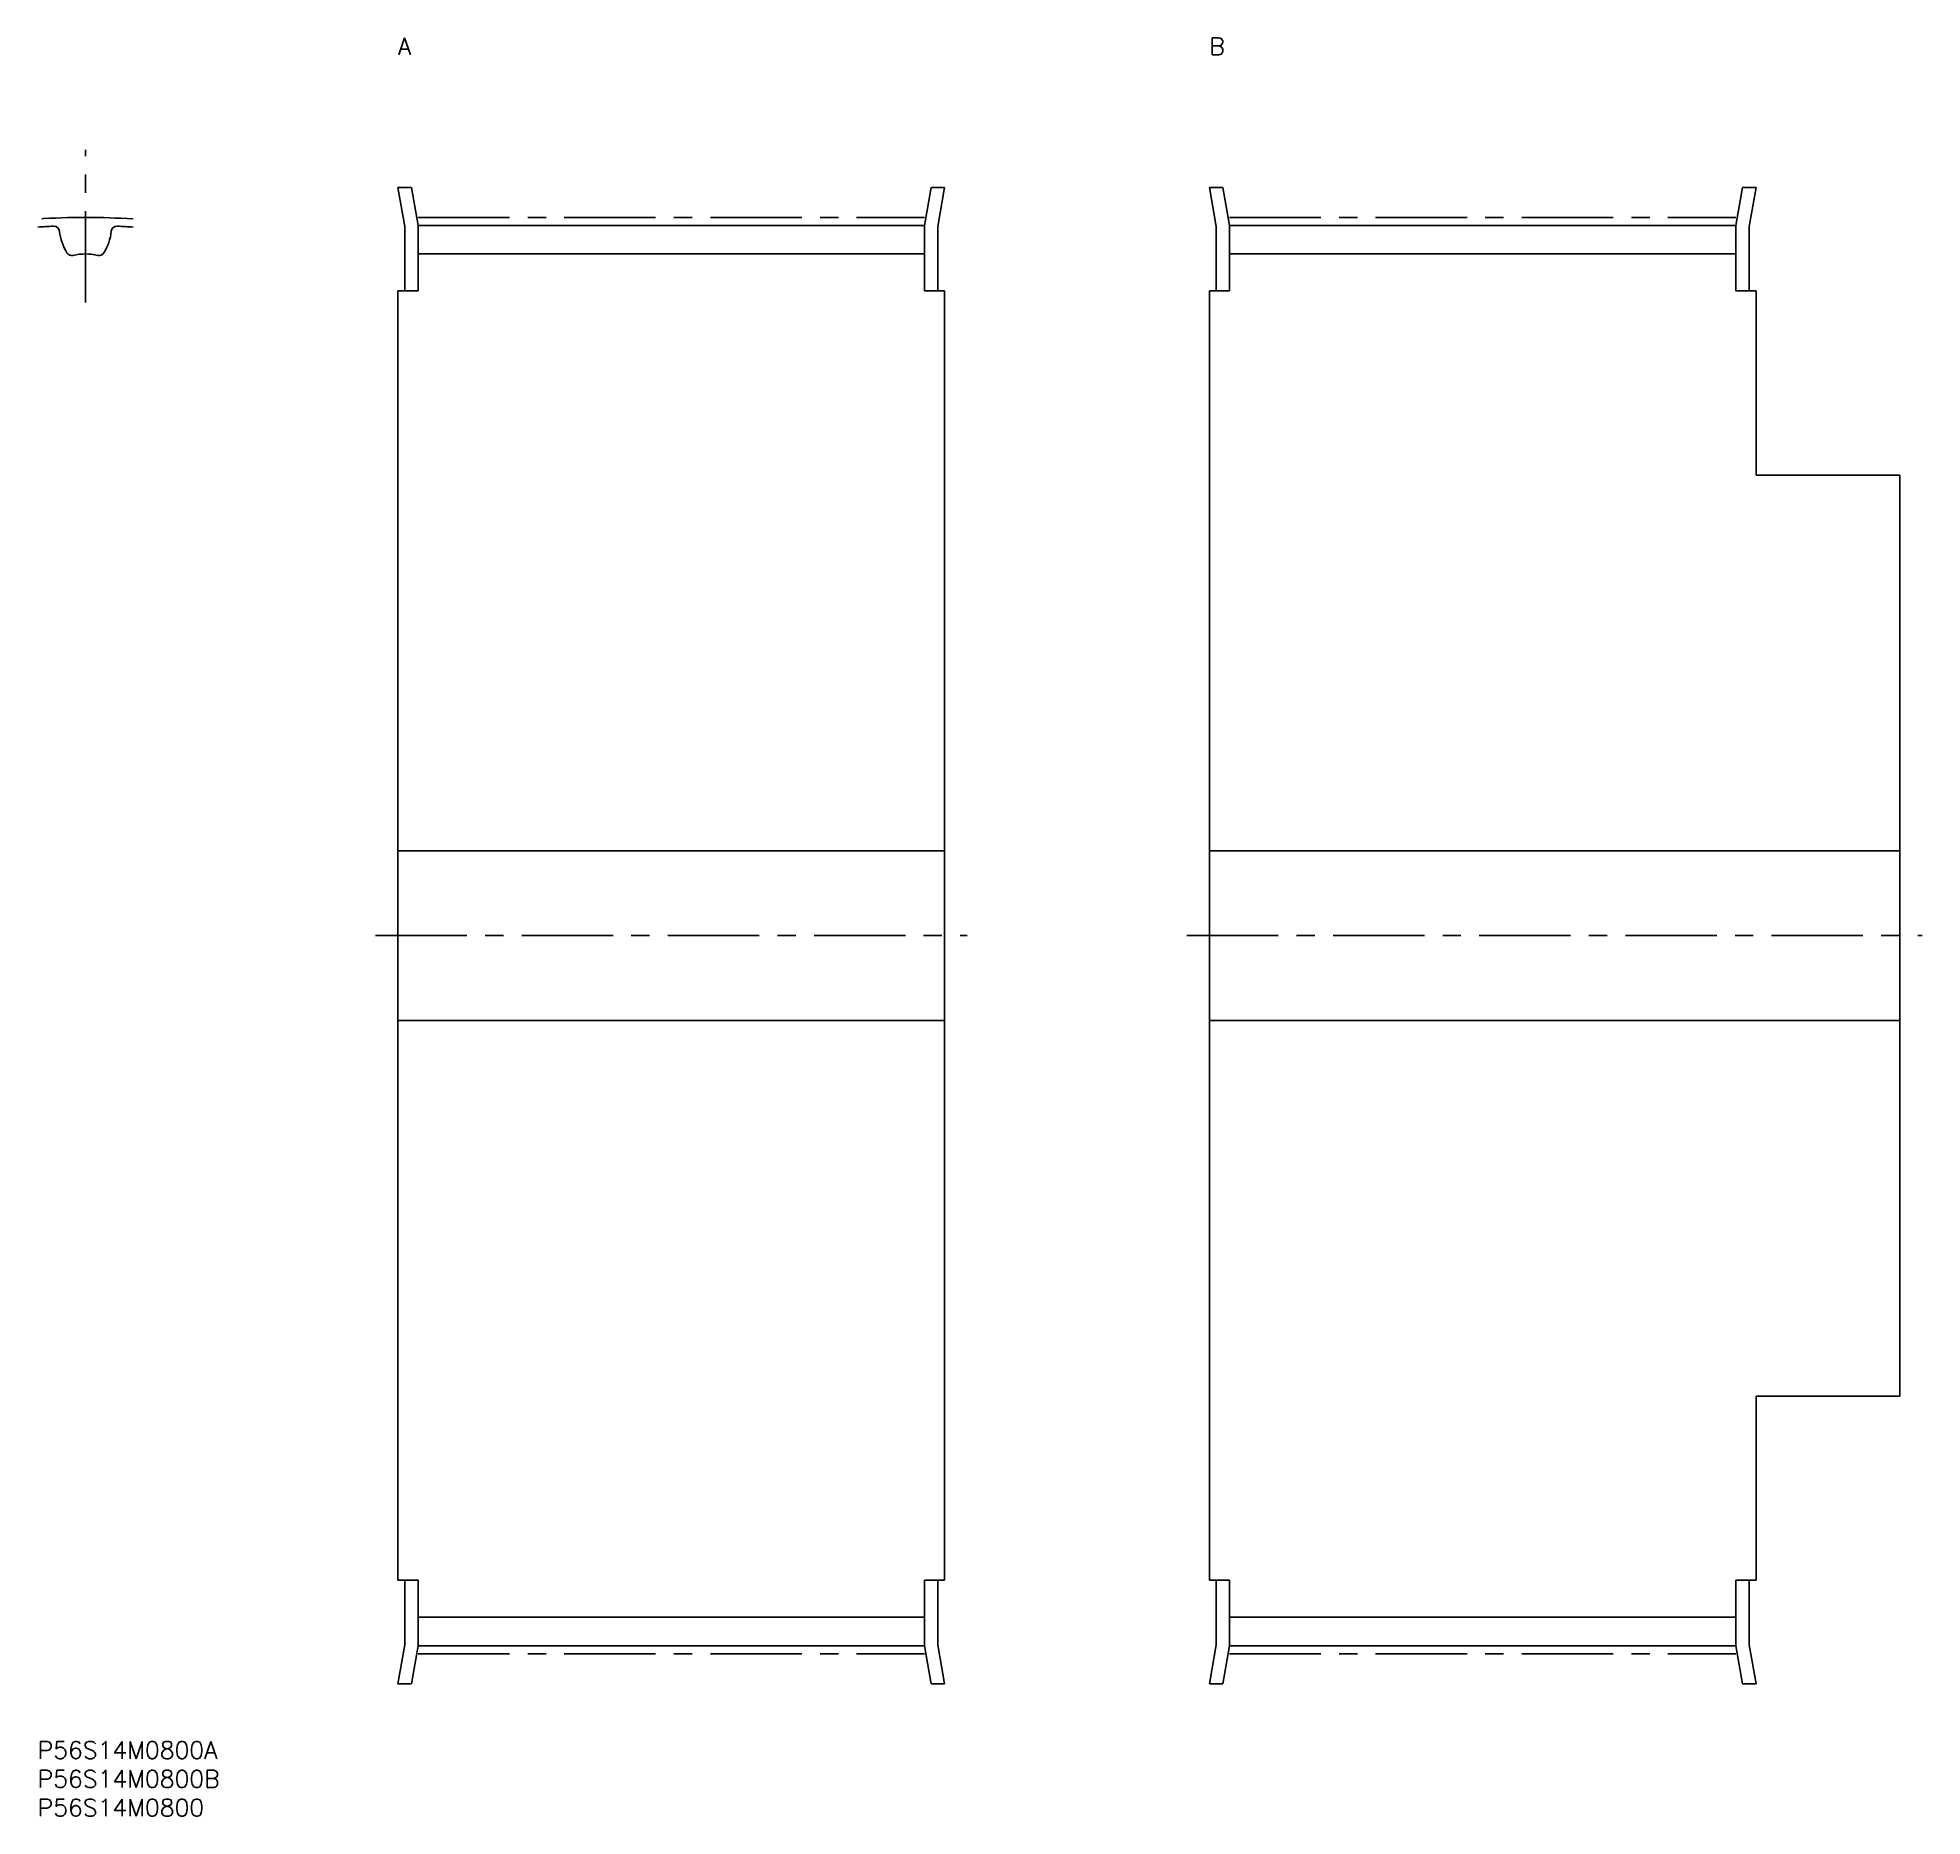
# Model space of a CAD drawing. Extents: x 0 to 328, y -13 to 296.
import ezdxf

# ---------------------------------------------------------------- set-up
doc = ezdxf.new("R2010")
doc.units = 0
doc.header["$LTSCALE"] = 0.5
doc.linetypes.add('CENTER', pattern=[50.8, 31.75, -6.35, 6.35, -6.35])
for name, color, linetype in [('MSM_CENTER', 1, 'CENTER'), ('MSM_CONTINUOUS', 7, 'CONTINUOUS'), ('MSM_PART_NUMBER', 7, 'CONTINUOUS')]:
    doc.layers.add(name, color=color, linetype=linetype)
doc.styles.get("Standard").update_dxf_attribs({"font": 'txt.shx', "height": 3, "bigfont": 'bigfont.shx'})

# ---------------------------------------------------------------- blocks, each defined once
blk = doc.blocks.new('*U31')
at = {"layer": 'MSM_PART_NUMBER'}
blk.add_text('P56S14M0800A', height=3, dxfattribs=at).set_placement((0, -3))
blk = doc.blocks.new('*U32')
at = {"layer": 'MSM_PART_NUMBER'}
blk.add_text('P56S14M0800B', height=3, dxfattribs=at).set_placement((0, -8))
blk = doc.blocks.new('*U33')
at = {"layer": 'MSM_PART_NUMBER'}
blk.add_text('P56S14M0800', height=3, dxfattribs=at).set_placement((0, -13))
blk = doc.blocks.new('*U34')
at = {"layer": 'MSM_PART_NUMBER'}
blk.add_text('A', height=3, dxfattribs=at).set_placement((62.61, 293))
blk = doc.blocks.new('*U35')
at = {"layer": 'MSM_PART_NUMBER'}
blk.add_text('B', height=3, dxfattribs=at).set_placement((203.61, 293))

msp = doc.modelspace()

# ---------------------------------------------------------------- linework, layer by layer
at = {"layer": 'MSM_CENTER'}
for p, q in [((8.3, 250), (8.3, 276.5)), ((66.11, 264.77), (154.11, 264.77)), ((207.11, 264.77), (295.11, 264.77)), ((58.71, 140), (161.51, 140)), ((199.71, 140), (327.51, 140)), ((66.11, 15.23), (154.11, 15.23)), ((207.11, 15.23), (295.11, 15.23))]:
    msp.add_line(p, q, dxfattribs=at)
msp.add_arc((8.3, 140), 124.78, 86.1846, 93.8154, dxfattribs=at)
at = {"layer": 'MSM_CONTINUOUS'}
for p, q in [((64.94, 270), (62.61, 270)), ((62.61, 270), (63.81, 263.2)), ((66.11, 263.4), (64.94, 270)), ((155.27, 270), (154.11, 263.4)), ((157.61, 270), (155.27, 270)), ((156.41, 263.2), (157.61, 270)), ((205.94, 270), (203.61, 270)), ((203.61, 270), (204.81, 263.2)), ((207.11, 263.4), (205.94, 270)), ((296.27, 270), (295.11, 263.4)), ((298.61, 270), (296.27, 270)), ((297.41, 263.2), (298.61, 270)), ((63.81, 263.2), (63.81, 252)), ((66.11, 252), (66.11, 263.4)), ((66.11, 263.38), (154.11, 263.38)), ((154.11, 263.4), (154.11, 252)), ((156.41, 252), (156.41, 263.2)), ((204.81, 263.2), (204.81, 252)), ((207.11, 252), (207.11, 263.4)), ((207.11, 263.38), (295.11, 263.38)), ((295.11, 263.4), (295.11, 252)), ((297.41, 252), (297.41, 263.2)), ((154.11, 258.43), (66.11, 258.43)), ((295.11, 258.43), (207.11, 258.43)), ((62.61, 252), (62.61, 28)), ((66.11, 252), (62.61, 252)), ((157.61, 252), (154.11, 252)), ((157.61, 28), (157.61, 252)), ((203.61, 252), (203.61, 28)), ((207.11, 252), (203.61, 252)), ((298.61, 252), (295.11, 252)), ((298.61, 220), (298.61, 252)), ((323.61, 220), (298.61, 220)), ((323.61, 60), (323.61, 220)), ((157.61, 154.75), (62.61, 154.75)), ((323.61, 154.75), (203.61, 154.75)), ((62.61, 125.25), (157.61, 125.25)), ((203.61, 125.25), (323.61, 125.25)), ((298.61, 28), (298.61, 60)), ((298.61, 60), (323.61, 60)), ((62.61, 28), (66.11, 28)), ((63.81, 28), (63.81, 16.8)), ((66.11, 16.6), (66.11, 28)), ((154.11, 28), (154.11, 16.6)), ((154.11, 28), (157.61, 28)), ((156.41, 16.8), (156.41, 28)), ((203.61, 28), (207.11, 28)), ((204.81, 28), (204.81, 16.8)), ((207.11, 16.6), (207.11, 28)), ((295.11, 28), (295.11, 16.6)), ((295.11, 28), (298.61, 28)), ((297.41, 16.8), (297.41, 28)), ((66.11, 21.57), (154.11, 21.57)), ((207.11, 21.57), (295.11, 21.57)), ((63.81, 16.8), (62.61, 10)), ((64.94, 10), (66.11, 16.6)), ((66.11, 16.62), (154.11, 16.62)), ((154.11, 16.6), (155.27, 10)), ((157.61, 10), (156.41, 16.8)), ((204.81, 16.8), (203.61, 10)), ((205.94, 10), (207.11, 16.6)), ((207.11, 16.62), (295.11, 16.62)), ((295.11, 16.6), (296.27, 10)), ((298.61, 10), (297.41, 16.8)), ((62.61, 10), (64.94, 10)), ((155.27, 10), (157.61, 10)), ((203.61, 10), (205.94, 10)), ((296.27, 10), (298.61, 10))]:
    msp.add_line(p, q, dxfattribs=at)
for centre, radius, start, end in [((8.3, 140), 123.38, 92.5699, 93.8586), ((2.82, 262.26), 1, 6.3843, 92.5699), ((12.85, 263.38), 9.1, 186.3843, 211.4746), ((3.75, 263.38), 9.1, 328.5254, 353.6157), ((13.79, 262.26), 1, 87.4301, 173.6157), ((8.3, 140), 123.38, 86.1414, 87.4301), ((5.94, 259.15), 1, 211.4746, 283.5027), ((8.3, 249.33), 9.1, 76.4973, 103.5027), ((10.66, 259.15), 1, 256.4973, 328.5254)]:
    msp.add_arc(centre, radius, start, end, dxfattribs=at)

# ---------------------------------------------------------------- block references
for name in ['*U34', '*U35', '*U31', '*U32', '*U33']:
    msp.add_blockref(name, (0, 0), dxfattribs=at)

doc.saveas('drawing.dxf')
